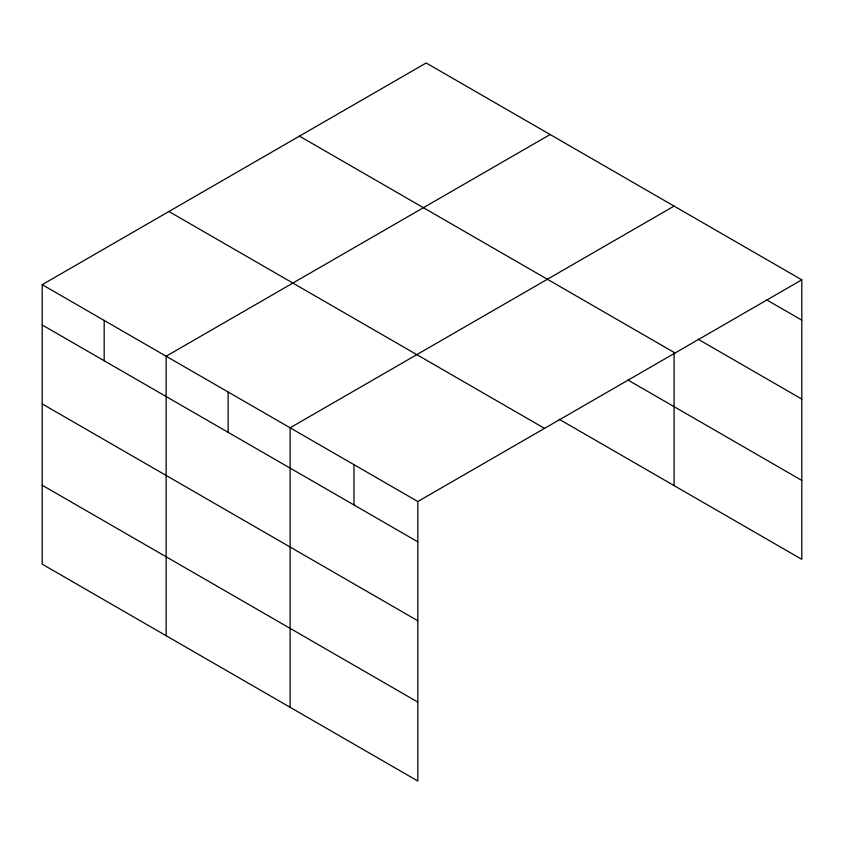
<?xml version="1.0" encoding="UTF-8"?>
<svg xmlns="http://www.w3.org/2000/svg" width="844" height="844" viewBox="0 0 844 844"><rect width="100%" height="100%" fill="white"/><g stroke="black" fill="none" stroke-linecap="round" stroke-linejoin="round"><path stroke-width="1.27" d="M801.8 279.839L426.178 62.973L42.2 284.66L42.2 564.161L417.822 781.027L417.822 501.526L801.8 279.839L801.8 559.34L559.15 419.246M550.13 134.544L166.152 356.231L166.152 635.722M674.092 206.105L290.114 427.792L290.114 707.293M766.447 299.736L801.8 320.14M698.03 339.172L801.8 399.075M299.462 136.137L675.084 352.992M627.883 379.99L801.8 480.405M168.916 211.506L544.538 428.372M42.2 284.66L417.822 501.526M42.2 324.972L417.822 541.837M42.2 403.907L417.822 620.762M42.2 485.226L417.822 702.092M674.092 352.887L674.092 485.606M353.963 464.664L353.963 504.965M228.133 392.006L228.133 432.318M104.181 320.446L104.181 360.747"/></g></svg>
